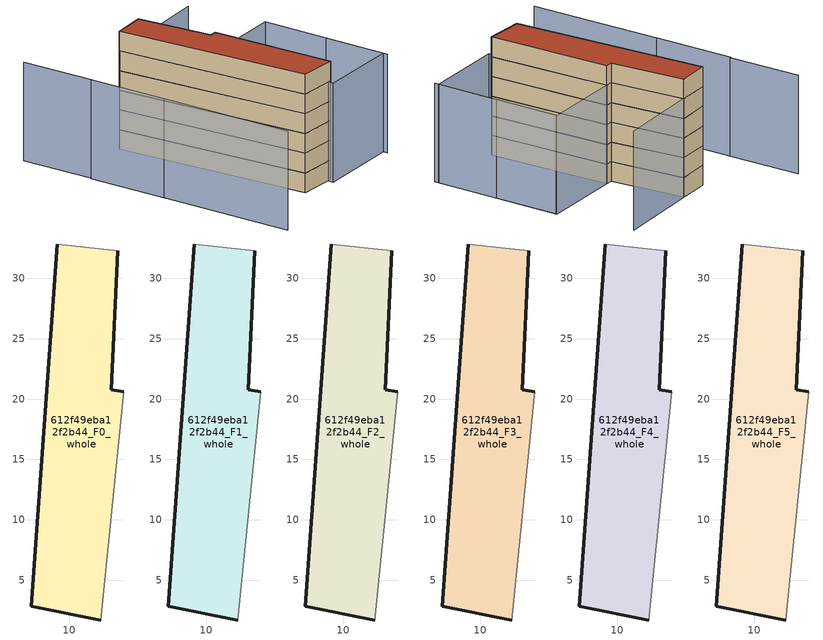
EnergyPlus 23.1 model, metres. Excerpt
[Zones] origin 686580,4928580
612f49eba12f2b44_F0_whole
 floor ground (EU_floor_Construction): 12.58,1.72 14.51,20.62 13.46,20.77 14.01,32.27 9,32.83 6.82,2.87 z0
 wall outside (EU_wall_Construction): 14.01,32.27 13.46,20.77 14.51,20.62 / 12.58,1.72 6.82,2.87 9,32.83 z0:3
 wall adiabatic (EU_wall_Construction): 9,32.83 14.01,32.27 / 14.51,20.62 12.58,1.72 z0:3
612f49eba12f2b44_F1_whole
 floor to 612f49eba12f2b44_F0_whole (EU_floor_Construction): 12.58,1.72 14.51,20.62 13.46,20.77 14.01,32.27 9,32.83 6.82,2.87 z3
 wall outside (EU_wall_Construction): 14.01,32.27 13.46,20.77 14.51,20.62 / 12.58,1.72 6.82,2.87 9,32.83 z3:6
 wall adiabatic (EU_wall_Construction): 9,32.83 14.01,32.27 / 14.51,20.62 12.58,1.72 z3:6
612f49eba12f2b44_F2_whole
 floor to 612f49eba12f2b44_F1_whole (EU_floor_Construction): 12.58,1.72 14.51,20.62 13.46,20.77 14.01,32.27 9,32.83 6.82,2.87 z6
 wall outside (EU_wall_Construction): 14.01,32.27 13.46,20.77 14.51,20.62 / 12.58,1.72 6.82,2.87 9,32.83 z6:9
 wall adiabatic (EU_wall_Construction): 9,32.83 14.01,32.27 / 14.51,20.62 12.58,1.72 z6:9
612f49eba12f2b44_F3_whole
 floor to 612f49eba12f2b44_F2_whole (EU_floor_Construction): 12.58,1.72 14.51,20.62 13.46,20.77 14.01,32.27 9,32.83 6.82,2.87 z9
 wall outside (EU_wall_Construction): 14.01,32.27 13.46,20.77 14.51,20.62 / 12.58,1.72 6.82,2.87 9,32.83 z9:12
 wall adiabatic (EU_wall_Construction): 9,32.83 14.01,32.27 / 14.51,20.62 12.58,1.72 z9:12
612f49eba12f2b44_F4_whole
 floor to 612f49eba12f2b44_F3_whole (EU_floor_Construction): 12.58,1.72 14.51,20.62 13.46,20.77 14.01,32.27 9,32.83 6.82,2.87 z12
 wall outside (EU_wall_Construction): 14.01,32.27 13.46,20.77 14.51,20.62 / 12.58,1.72 6.82,2.87 9,32.83 z12:15
 wall adiabatic (EU_wall_Construction): 9,32.83 14.01,32.27 / 14.51,20.62 12.58,1.72 z12:15
612f49eba12f2b44_F5_whole
 floor to 612f49eba12f2b44_F4_whole (EU_floor_Construction): 12.58,1.72 14.51,20.62 13.46,20.77 14.01,32.27 9,32.83 6.82,2.87 z15
 wall outside (EU_wall_Construction): 14.01,32.27 13.46,20.77 14.51,20.62 / 12.58,1.72 6.82,2.87 9,32.83 z15:18
 wall adiabatic (EU_wall_Construction): 9,32.83 14.01,32.27 / 14.51,20.62 12.58,1.72 z15:18
 roof outside (EU_roof_Construction): 14.01,32.27 13.46,20.77 14.51,20.62 12.58,1.72 6.82,2.87 9,32.83 z18
shading: 24.38,-1.3 27.04,18.8 / -3.33,19.8 -5.9,-0.66 / -1.82,31.84 -3.37,19.54 / -0.42,43.03 -1.72,31.83 / 27.27,31.06 8.99,32.72 / 27.06,18.96 24.47,-0.64 / 24.47,-0.64 11.92,1.02 / 11.92,1.02 14.51,20.62 / 14.51,20.62 27.06,18.96 z0:15
[Building]
EU S2 Campaign: North Axis=0; Terrain=City; Solar Distribution=FullExterior
[Site:Location]
Bologna: Latitude=44.5; Longitude=11.25; Time Zone=1; Elevation=37
[SizingPeriod:WeatherFileDays]
AnnualSizingPeriod: Begin Month=1; Begin Day of Month=1; End Month=12; End Day of Month=31; Day of Week for Start Day=Monday; Use Weather File Daylight Saving Period=No; Use Weather File Rain and Snow Indicators=No
[MATERIAL]
EU_InternalMass_Material: Roughness=MediumRough; Thickness=0.1; Conductivity=1; Density=1800; Specific Heat=900; Thermal Absorptance=0.9; Solar Absorptance=0.7; Visible Absorptance=0.7
[MATERIAL:NOMASS] Roughness=MediumRough; Thermal Absorptance=0.9; Solar Absorptance=0.7; Visible Absorptance=0.7
Name | Thermal Resistance
EU_wall_NoMass | 0.905828
EU_roof_NoMass | 0.37593
EU_floor_NoMass | 0.67114
[CONSTRUCTION]
EU_wall_Construction: EU_wall_NoMass
EU_roof_Construction: EU_roof_NoMass
EU_floor_Construction: EU_floor_NoMass
EU_InternalMass_Construction: EU_InternalMass_Material
[ZONE] Type=1; Multiplier=1; Ceiling Height=autocalculate; Floor Area=autocalculate; Part of Total Floor Area=Yes
Name | Volume
612f49eba12f2b44_F0_whole | 523.021
612f49eba12f2b44_F1_whole; 612f49eba12f2b44_F2_whole; 612f49eba12f2b44_F3_whole; 612f49eba12f2b44_F4_whole; 612f49eba12f2b44_F5_whole | 523.022
[INTERNALMASS] Construction=EU_InternalMass_Construction; Surface Area=174.34
Name | Zone or ZoneList
612f49eba12f2b44_F0_whole_EU_InternalMass | 612f49eba12f2b44_F0_whole
612f49eba12f2b44_F1_whole_EU_InternalMass | 612f49eba12f2b44_F1_whole
612f49eba12f2b44_F2_whole_EU_InternalMass | 612f49eba12f2b44_F2_whole
612f49eba12f2b44_F3_whole_EU_InternalMass | 612f49eba12f2b44_F3_whole
612f49eba12f2b44_F4_whole_EU_InternalMass | 612f49eba12f2b44_F4_whole
612f49eba12f2b44_F5_whole_EU_InternalMass | 612f49eba12f2b44_F5_whole
[OTHEREQUIPMENT] Fuel Type=Electricity; Design Level Calculation Method=Watts/Area; Power per Zone Floor Area=1; Fraction Latent=0; Fraction Radiant=0; Fraction Lost=0; Carbon Dioxide Generation Rate=0; EndUse Subcategory=EU_Step8_InternalGains
Name | Zone or ZoneList or Space or SpaceList | Schedule
EU_Step8_InternalGain_612f49eba12f2b44_F0_whole_f000 | 612f49eba12f2b44_F0_whole | EU_Step8_GainSchedule_612f49eba12f2b44_F0_whole_f000
EU_Step8_InternalGain_612f49eba12f2b44_F1_whole_f000 | 612f49eba12f2b44_F1_whole | EU_Step8_GainSchedule_612f49eba12f2b44_F1_whole_f000
EU_Step8_InternalGain_612f49eba12f2b44_F2_whole_f000 | 612f49eba12f2b44_F2_whole | EU_Step8_GainSchedule_612f49eba12f2b44_F2_whole_f000
EU_Step8_InternalGain_612f49eba12f2b44_F3_whole_f000 | 612f49eba12f2b44_F3_whole | EU_Step8_GainSchedule_612f49eba12f2b44_F3_whole_f000
EU_Step8_InternalGain_612f49eba12f2b44_F4_whole_f000 | 612f49eba12f2b44_F4_whole | EU_Step8_GainSchedule_612f49eba12f2b44_F4_whole_f000
EU_Step8_InternalGain_612f49eba12f2b44_F5_whole_f000 | 612f49eba12f2b44_F5_whole | EU_Step8_GainSchedule_612f49eba12f2b44_F5_whole_f000
[ZONEVENTILATION:DESIGNFLOWRATE] Schedule=EU_AlwaysOn; Design Flow Rate Calculation Method=AirChanges/Hour; Air Changes per Hour=0.73129; Ventilation Type=Natural; Fan Pressure Rise=0; Fan Total Efficiency=1; Constant Term Coefficient=1; Temperature Term Coefficient=0; Velocity Term Coefficient=0; Velocity Squared Term Coefficient=0; Minimum Indoor Temperature=-100; Maximum Indoor Temperature=100; Delta Temperature=-100; Minimum Outdoor Temperature=-100; Maximum Outdoor Temperature=100; Maximum Wind Speed=40
Name | Zone or ZoneList or Space or SpaceList
EU_ConstantAir_612f49eba12f2b44_F0_whole | 612f49eba12f2b44_F0_whole
EU_ConstantAir_612f49eba12f2b44_F1_whole | 612f49eba12f2b44_F1_whole
EU_ConstantAir_612f49eba12f2b44_F2_whole | 612f49eba12f2b44_F2_whole
EU_ConstantAir_612f49eba12f2b44_F3_whole | 612f49eba12f2b44_F3_whole
EU_ConstantAir_612f49eba12f2b44_F4_whole | 612f49eba12f2b44_F4_whole
EU_ConstantAir_612f49eba12f2b44_F5_whole | 612f49eba12f2b44_F5_whole
[HVACTEMPLATE:THERMOSTAT] Constant Heating Setpoint=20; Constant Cooling Setpoint=50
EU_HeatOnly_612f49eba12f2b44_F0_whole; EU_HeatOnly_612f49eba12f2b44_F1_whole; EU_HeatOnly_612f49eba12f2b44_F2_whole; EU_HeatOnly_612f49eba12f2b44_F3_whole; EU_HeatOnly_612f49eba12f2b44_F4_whole; EU_HeatOnly_612f49eba12f2b44_F5_whole
[HVACTEMPLATE:ZONE:IDEALLOADSAIRSYSTEM] System Availability Schedule=EU_AlwaysOn; Maximum Heating Supply Air Temperature=50; Minimum Cooling Supply Air Temperature=13; Maximum Heating Supply Air Humidity Ratio=0.0156; Minimum Cooling Supply Air Humidity Ratio=0.0077; Heating Limit=NoLimit; Cooling Limit=NoLimit; Heating Availability Schedule=EU_AlwaysOn; Cooling Availability Schedule=EU_CoolingOff; Dehumidification Control Type=ConstantSensibleHeatRatio; Cooling Sensible Heat Ratio=0.7; Dehumidification Setpoint=60; Humidification Control Type=None; Humidification Setpoint=30; Outdoor Air Method=None; Outdoor Air Flow Rate per Person=0.00944; Outdoor Air Flow Rate per Zone Floor Area=0; Outdoor Air Flow Rate per Zone=0; Demand Controlled Ventilation Type=None; Outdoor Air Economizer Type=NoEconomizer; Heat Recovery Type=None; Sensible Heat Recovery Effectiveness=0.7; Latent Heat Recovery Effectiveness=0.65
Name | Template Thermostat
612f49eba12f2b44_F0_whole | EU_HeatOnly_612f49eba12f2b44_F0_whole
612f49eba12f2b44_F1_whole | EU_HeatOnly_612f49eba12f2b44_F1_whole
612f49eba12f2b44_F2_whole | EU_HeatOnly_612f49eba12f2b44_F2_whole
612f49eba12f2b44_F3_whole | EU_HeatOnly_612f49eba12f2b44_F3_whole
612f49eba12f2b44_F4_whole | EU_HeatOnly_612f49eba12f2b44_F4_whole
612f49eba12f2b44_F5_whole | EU_HeatOnly_612f49eba12f2b44_F5_whole
[SIZING:ZONE] Zone Cooling Design Supply Air Temperature Input Method=SupplyAirTemperature; Zone Cooling Design Supply Air Temperature=13; Zone Heating Design Supply Air Temperature Input Method=SupplyAirTemperature; Zone Heating Design Supply Air Temperature=50; Zone Cooling Design Supply Air Humidity Ratio=0.008; Zone Heating Design Supply Air Humidity Ratio=0.008; Cooling Design Air Flow Method=DesignDay; Cooling Design Air Flow Rate=0; Cooling Minimum Air Flow per Zone Floor Area=0.000762; Cooling Minimum Air Flow=0; Cooling Minimum Air Flow Fraction=0.2; Heating Design Air Flow Method=DesignDay; Heating Design Air Flow Rate=0; Heating Maximum Air Flow per Zone Floor Area=0.002032; Heating Maximum Air Flow=0.141576; Heating Maximum Air Flow Fraction=0.3; Account for Dedicated Outdoor Air System=No; Dedicated Outdoor Air System Control Strategy=NeutralSupplyAir; Dedicated Outdoor Air Low Setpoint Temperature for Design=autosize; Dedicated Outdoor Air High Setpoint Temperature for Design=autosize; Zone Load Sizing Method=Sensible Load Only No Latent Load; Zone Latent Cooling Design Supply Air Humidity Ratio Input Method=HumidityRatioDifference; Zone Cooling Design Supply Air Humidity Ratio Difference=0.005; Zone Latent Heating Design Supply Air Humidity Ratio Input Method=HumidityRatioDifference; Zone Humidification Design Supply Air Humidity Ratio Difference=0.005
612f49eba12f2b44_F0_whole; 612f49eba12f2b44_F1_whole; 612f49eba12f2b44_F2_whole; 612f49eba12f2b44_F3_whole; 612f49eba12f2b44_F4_whole; 612f49eba12f2b44_F5_whole
[SCHEDULE:CONSTANT]
Name | Hourly Value
EU_AlwaysOn | 1
EU_CoolingOff | 0
[SCHEDULE:FILE] Column Number=1; Rows to Skip at Top=0; Number of Hours of Data=8760; Column Separator=Comma; Interpolate to Timestep=No; Minutes per Item=60; Adjust Schedule for Daylight Savings=Yes
Name | File
EU_Step8_GainSchedule_612f49eba12f2b44_F0_whole_f000 | ../../schedules/612f49eba12f2b44/612f49eba12f2b44_F0_whole_f000_gain.csv
EU_Step8_GainSchedule_612f49eba12f2b44_F1_whole_f000 | ../../schedules/612f49eba12f2b44/612f49eba12f2b44_F1_whole_f000_gain.csv
EU_Step8_GainSchedule_612f49eba12f2b44_F2_whole_f000 | ../../schedules/612f49eba12f2b44/612f49eba12f2b44_F2_whole_f000_gain.csv
EU_Step8_GainSchedule_612f49eba12f2b44_F3_whole_f000 | ../../schedules/612f49eba12f2b44/612f49eba12f2b44_F3_whole_f000_gain.csv
EU_Step8_GainSchedule_612f49eba12f2b44_F4_whole_f000 | ../../schedules/612f49eba12f2b44/612f49eba12f2b44_F4_whole_f000_gain.csv
EU_Step8_GainSchedule_612f49eba12f2b44_F5_whole_f000 | ../../schedules/612f49eba12f2b44/612f49eba12f2b44_F5_whole_f000_gain.csv
